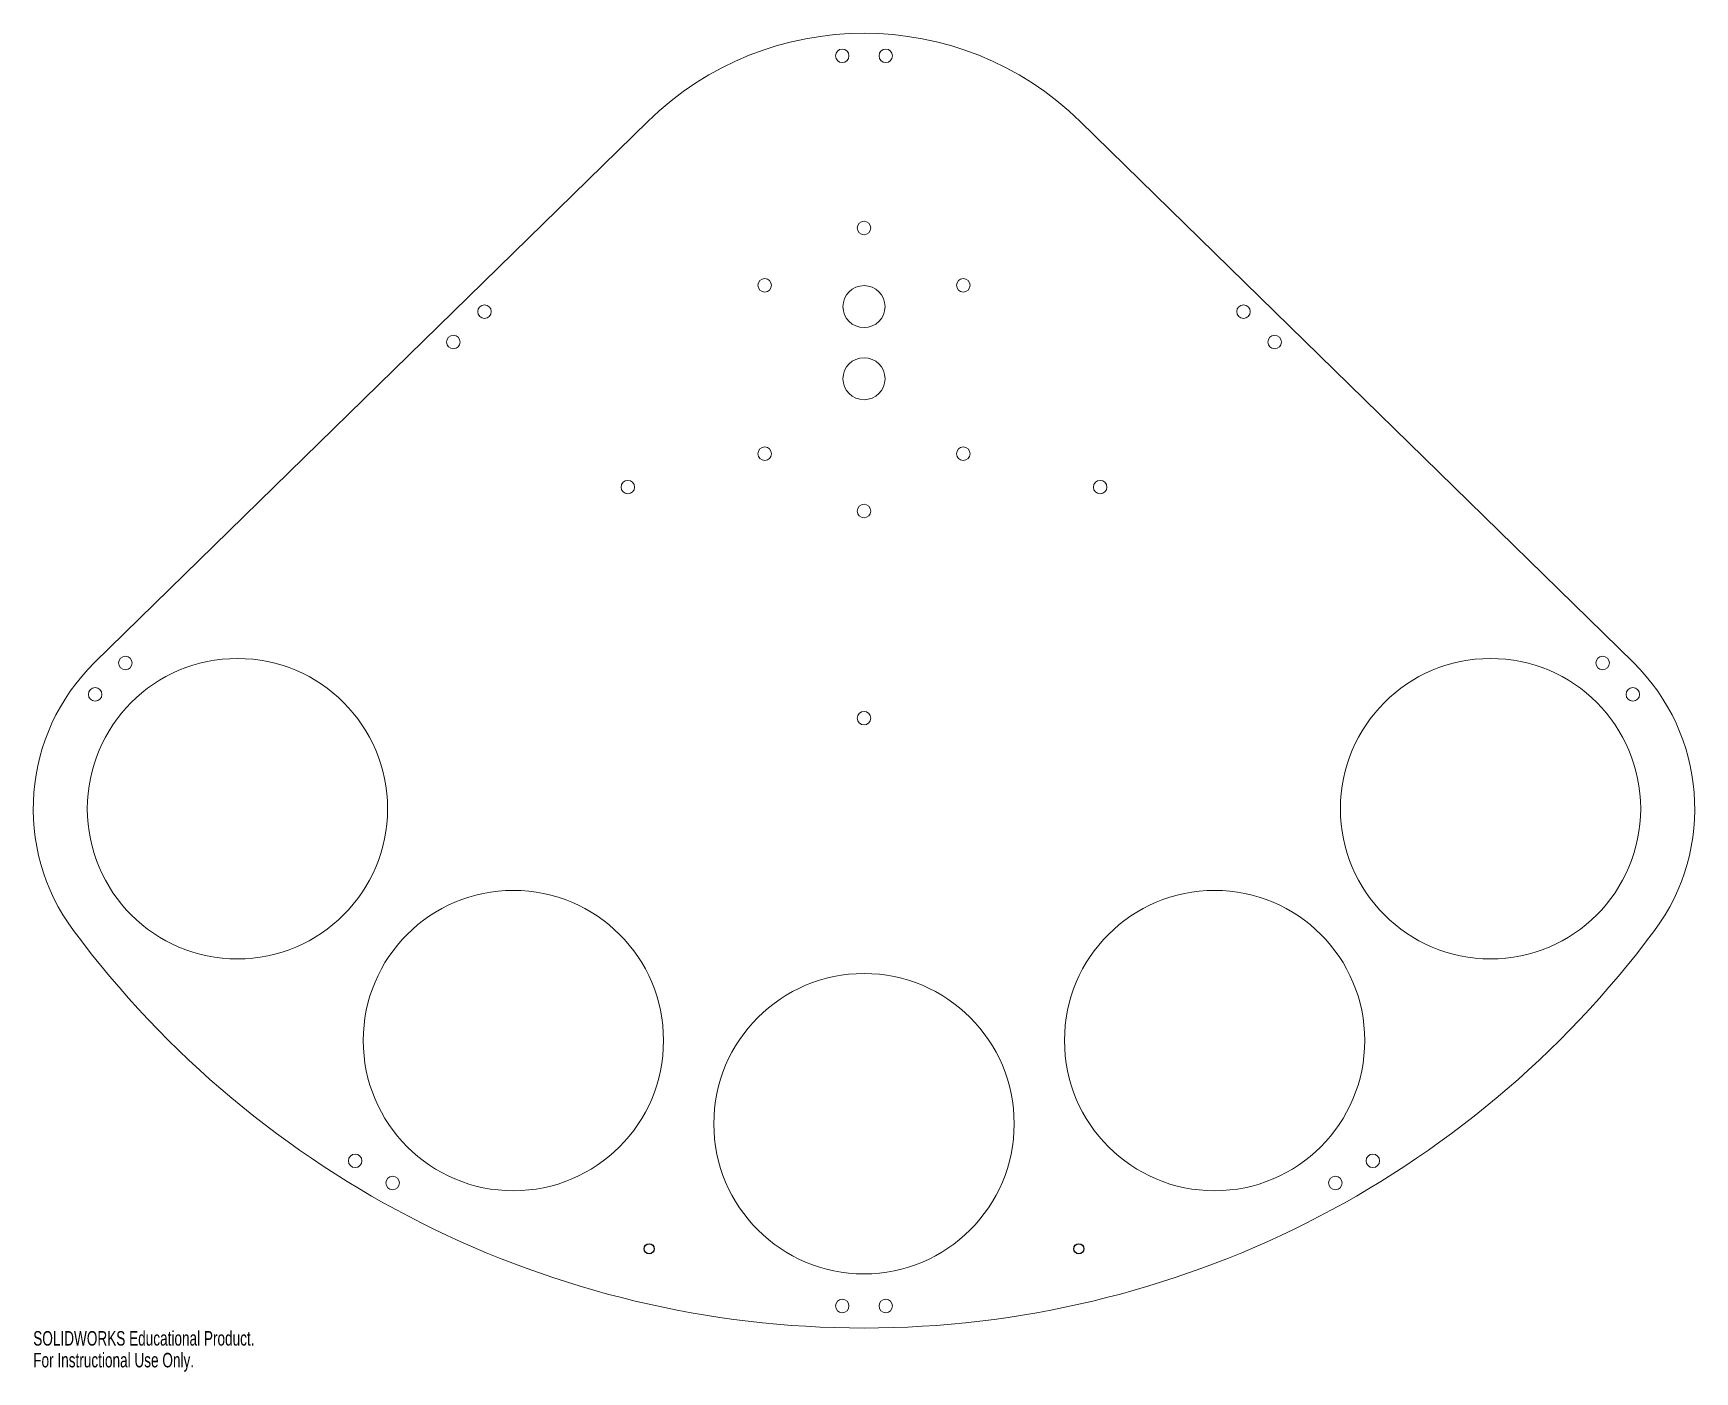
# Model space of a CAD drawing. Header units: millimetres. Extents: x -277 to 277, y -343 to 103.
import ezdxf

# ---------------------------------------------------------------- set-up
doc = ezdxf.new("R2010")
doc.units = ezdxf.units.MM
doc.styles.add('SLDTEXTSTYLE0', font='TXT', dxfattribs={"width": 0.7})

msp = doc.modelspace()

# ---------------------------------------------------------------- linework, layer by layer
at = {"color": 7, "linetype": 'Continuous', "lineweight": 15}
for p, q in [((-72.02, 73.63), (-256.2, -106.52)), ((256.2, -106.52), (72.02, 73.63))]:
    msp.add_line(p, q, dxfattribs=at)
for centre, radius in [((-7.25, 95.48), 2.25), ((7.25, 95.48), 2.25), ((0, 38.17), 2.25), ((-33.06, 19.09), 2.25), ((0, 12), 7), ((33.06, 19.09), 2.25), ((-126.37, 10.34), 2.25), ((126.37, 10.34), 2.25), ((-136.73, 0.2), 2.25), ((136.73, 0.2), 2.25), ((0, -12), 7), ((-33.06, -36.97), 2.25), ((33.06, -36.97), 2.25), ((-78.64, -48.08), 2.25), ((78.64, -48.08), 2.25), ((0, -56.05), 2.25), ((-245.95, -106.63), 2.25), ((245.95, -106.63), 2.25), ((-208.65, -155.13), 50), ((208.65, -155.13), 50), ((-256.01, -117.08), 2.25), ((256.01, -117.08), 2.25), ((0, -125), 2.25), ((-116.76, -232.31), 50), ((116.76, -232.31), 50), ((0, -260), 50), ((-169.45, -272.34), 2.25), ((169.45, -272.34), 2.25), ((-156.97, -279.72), 2.25), ((156.97, -279.72), 2.25), ((-7.25, -320.67), 2.25), ((7.25, -320.67), 2.25)]:
    msp.add_circle(centre, radius, dxfattribs=at)
at = {"color": 7, "linetype": 'Continuous'}
for centre in [(-71.54, -301.63), (71.54, -301.63)]:
    msp.add_circle(centre, 1.65, dxfattribs=at)
at = {"color": 7, "linetype": 'Continuous', "lineweight": 15}
for centre, radius, start, end in [((0, 0), 103, 45.6331, 134.3669), ((-208.65, -155.13), 68, 134.3669, 216.6305), ((208.65, -155.13), 68, 323.3695, 45.6331), ((0, 0), 328, 216.6305, 323.3695)]:
    msp.add_arc(centre, radius, start, end, dxfattribs=at)

# ---------------------------------------------------------------- texts
at = {"color": 7, "linetype": 'Continuous', "char_height": 4.8336, "attachment_point": 1, "style": 'SLDTEXTSTYLE0'}
for s, insert in [('SOLIDWORKS Educational Product.', (-276.65, -329.02)), ('For Instructional Use Only.', (-276.65, -336.27))]:
    msp.add_mtext(s, dxfattribs=dict(at, insert=insert))

doc.saveas('drawing.dxf')
